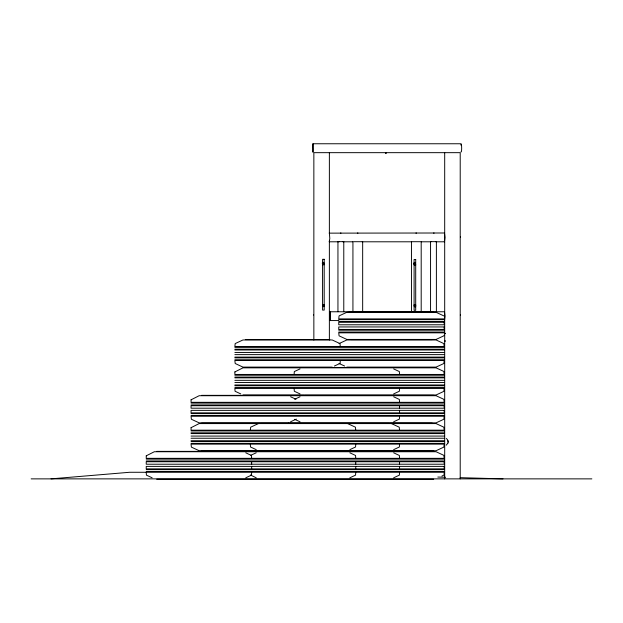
<?xml version="1.0" encoding="UTF-8"?>
<svg xmlns="http://www.w3.org/2000/svg" width="623" height="623" viewBox="0 0 623 623"><rect width="100%" height="100%" fill="white"/><g stroke="black" fill="none" stroke-linecap="round" stroke-linejoin="round"><path stroke-width="0.93" d="M313.579 315.043L313.571 314.919M460.42 314.864L460.35 315.191M460.413 236.927L460.413 237.137M444.168 335.151L443.841 335.828L436.077 339.434L346.832 339.434L339.068 335.828L338.741 332.83L444.168 332.83M460.818 145.05C461.76 141.25 462.079 153.422 460.911 151.973M448.03 442.961L448.03 440.687M448.023 442.961L446.239 445.188M414.606 305.753C414.256 307.458 416.538 305.589 414.801 305.597M312.972 143.757C311.259 155.088 314.685 155.088 312.972 143.757L461.137 143.757M329.248 233.142L444.51 232.994L444.962 237.394L444.51 241.794L435.804 241.794M329.248 241.646L329.801 238.539L329.365 232.994M444.51 320.565L444.962 316.165L444.51 311.765L330.042 311.765L329.59 316.165L330.042 320.565L338.772 320.565M330.042 320.565L330.494 316.165L330.042 311.765M323.096 305.535L323.937 305.62M414.248 263.194L415.027 263.171M445.243 340.804L444.69 341.264L445.219 341.139M296.299 419.123L290.606 421.771M323.804 306.197L323.205 306.22M414.957 263.856L414.357 263.879M324.279 306.275L323.493 306.734L322.706 306.275L322.706 305.363L323.493 304.912L324.279 305.363M415.79 306.493L415.004 306.952L414.217 306.493L414.217 305.582L415.004 305.13L415.79 305.582M339.068 343.577L346.832 339.971L436.077 339.971L443.841 343.577L444.168 346.575L234.863 346.575L235.19 343.577L242.954 339.971L332.199 339.971L339.963 343.577L340.29 346.575M258.413 423.585L250.648 427.191L250.321 430.189M300.006 368.925L294.313 371.573L294.126 374.446M334.411 366.028L340.103 363.38L340.29 360.507M300.006 396.796L294.609 399.242M256.209 452.82L250.804 455.265M393.674 393.9L399.366 391.252L399.553 388.378M245.781 477.786L251.474 475.147L251.661 472.273M393.674 421.771L399.366 419.123L399.553 416.25M349.869 449.642L355.562 446.995L355.749 444.121M393.674 449.642L399.366 446.995L399.553 444.121M349.869 477.786L355.562 475.147L355.749 472.273M393.674 477.786L399.366 475.147L399.553 472.273M441.894 476.089L444.082 474.983L444.168 472.273L129.67 472.273L51.031 478.869M385.59 153.063L386.198 153.063M385.59 153.118L386.198 153.118M340.423 233.072L341.022 233.072M357.368 233.064L357.976 233.064M415.899 233.064L416.499 233.064M433.522 233.072L434.122 233.072M329.365 241.794L339.037 241.794M342.907 241.794L352.587 241.794M362.259 241.794L411.608 241.794M421.288 241.794L430.96 241.794M322.574 264.378L324.194 264.378M414.093 264.596L415.705 264.596M322.574 264.759L324.194 264.759M414.093 264.977L415.705 264.977M322.574 304.616L324.194 304.616M414.093 304.834L415.705 304.834M322.574 304.997L324.194 304.997M414.093 305.215L415.705 305.215M349.199 311.928L433.709 311.928M444.168 318.898L338.741 318.898L339.068 315.9L346.832 312.294L436.077 312.294L443.841 315.9M338.741 319.669L444.168 319.669M338.741 321.53L444.168 321.53M338.741 330.198L444.168 330.198M338.741 332.059L444.168 332.059M245.322 339.605L329.832 339.605M350.64 339.605L432.269 339.605M234.863 347.346L444.168 347.346M234.863 349.207L444.168 349.207M234.863 349.978L444.168 349.978M234.863 352.454L444.168 352.454M234.863 354.627L444.168 354.627M234.863 357.104L444.168 357.104M234.863 357.875L444.168 357.875M234.863 359.736L444.168 359.736M332.199 367.111L242.954 367.111L235.19 363.505L234.863 360.507L444.168 360.507L443.841 363.505L436.077 367.111L346.832 367.111M246.763 367.477L432.269 367.477M234.863 375.217L444.168 375.217M234.863 377.079L444.168 377.079M234.863 377.85L444.168 377.85M234.863 380.326L444.168 380.326M234.863 382.499L444.168 382.499M234.863 384.975L444.168 384.975M234.863 385.746L444.168 385.746M234.863 387.607L444.168 387.607M242.954 394.982L436.077 394.982L443.841 391.376L444.168 388.378L234.863 388.378L235.058 391.252L240.743 393.9M201.517 395.348L304.071 395.348M304.585 395.348L433.709 395.348M191.059 403.089L444.168 403.089M191.059 404.95L444.168 404.95M191.059 413.617L444.168 413.617M191.059 415.479L444.168 415.479M288.402 422.853L199.15 422.853L191.386 419.248L191.059 416.25L444.168 416.25L443.841 419.248L436.077 422.853L288.542 422.853M201.517 423.219L260.274 423.219M260.78 423.219L389.095 423.219M389.632 423.219L432.269 423.219M191.059 430.96L444.168 430.96M191.059 432.821L444.168 432.821M191.059 433.592L444.168 433.592M191.059 436.069L444.168 436.069M191.059 438.242L444.168 438.242M191.059 440.718L444.168 440.718M191.059 441.489L444.168 441.489M191.059 443.35L444.168 443.35M347.665 450.725L199.15 450.725L191.386 447.119L191.059 444.121L444.168 444.121L443.841 447.119L436.077 450.725L347.805 450.725M201.517 451.091L433.709 451.091M156.692 451.371L433.709 451.371M146.234 459.112L444.168 459.112M146.234 460.965L444.168 460.965M146.234 469.641L444.168 469.641M146.234 471.502L444.168 471.502M31.15 478.869L591.85 478.869M156.692 479.243L433.709 479.243M437.821 477.047L445.601 477.265M460.195 477.67L502.987 478.869M323.088 263.747L322.737 262.976L323.617 263.186M445.461 333.445L444.705 333.243L445.243 333.702M296.003 399.242L290.606 396.796M294.609 419.326L300.006 421.771M393.674 368.925L399.366 371.573L399.553 374.446M344.62 366.028L339.068 363.505M393.674 396.796L399.366 399.444L399.553 402.318M300.006 393.9L294.313 391.252L294.126 388.378M393.674 452.82L399.366 455.468L399.553 458.333M349.869 452.82L355.562 455.468L355.749 458.333M256.209 449.642L250.516 446.995L250.321 444.121M245.781 452.82L251.474 455.468L251.661 458.333M256.209 477.786L250.407 474.983M152.121 477.786L146.428 475.147L146.234 472.273M391.462 423.585L399.226 427.191L399.553 430.189M347.665 423.585L355.429 427.191L355.749 430.189M446.239 438.46L447.493 439.62L448.194 441.824M444.51 241.794L444.285 241.21M460.21 478.869L460.21 152.666L313.852 152.666L313.852 340.041M444.69 152.666L444.69 478.869M436.388 311.702L436.388 241.646L430.555 241.646L430.555 311.702M421.195 311.71L421.195 241.708L411.453 241.708L411.453 311.71M399.553 405.721L399.553 408.197M399.553 410.37L399.553 412.847M399.553 461.744L399.553 464.221M399.553 466.386L399.553 468.862M362.664 311.71L362.664 241.708L352.93 241.708L352.93 311.71M355.749 461.744L355.749 464.221M355.749 466.386L355.749 468.862M343.779 311.702L343.779 241.646L337.946 241.646L337.946 311.702M329.372 152.666L329.372 233.243M329.372 241.015L329.372 340.041M251.661 461.744L251.661 464.221M251.661 466.386L251.661 468.862M146.257 455.81L146.234 458.333L444.168 458.333L443.841 455.343L436.077 451.737L154.325 451.737L146.257 455.81M191.082 399.795L191.059 402.318L444.168 402.318L443.841 399.32L436.077 395.714L199.15 395.714L191.082 399.795M191.082 427.666L191.059 430.189L444.168 430.189L443.841 427.191L436.077 423.585L199.15 423.585L191.082 427.666M234.887 371.923L234.863 374.446L444.168 374.446L443.841 371.448L436.077 367.843L242.954 367.843L234.887 371.923M323.135 262.353L322.348 262.813L322.348 263.716L323.135 264.175L323.921 263.716L323.921 262.813L323.135 262.353M414.645 262.571L413.859 263.023L413.859 263.934L414.645 264.393L415.432 263.934L415.432 263.023L414.645 262.571M324.194 259.293L322.574 259.293L322.574 310.09L324.194 310.09L324.194 259.293M415.705 259.511L414.093 259.511L414.093 310.309L415.705 310.309L415.705 259.511M444.168 322.301L338.741 322.301L338.741 324.778L444.168 324.778L444.168 322.301M444.168 326.95L338.741 326.95L338.741 329.427L444.168 329.427L444.168 326.95M444.168 405.721L191.059 405.721L191.059 408.197L444.168 408.197L444.168 405.721M444.168 410.37L191.059 410.37L191.059 412.847L444.168 412.847L444.168 410.37M444.168 461.744L146.234 461.744L146.234 464.221L444.168 464.221L444.168 461.744M444.168 466.386L146.234 466.386L146.234 468.862L444.168 468.862L444.168 466.386"/></g></svg>
